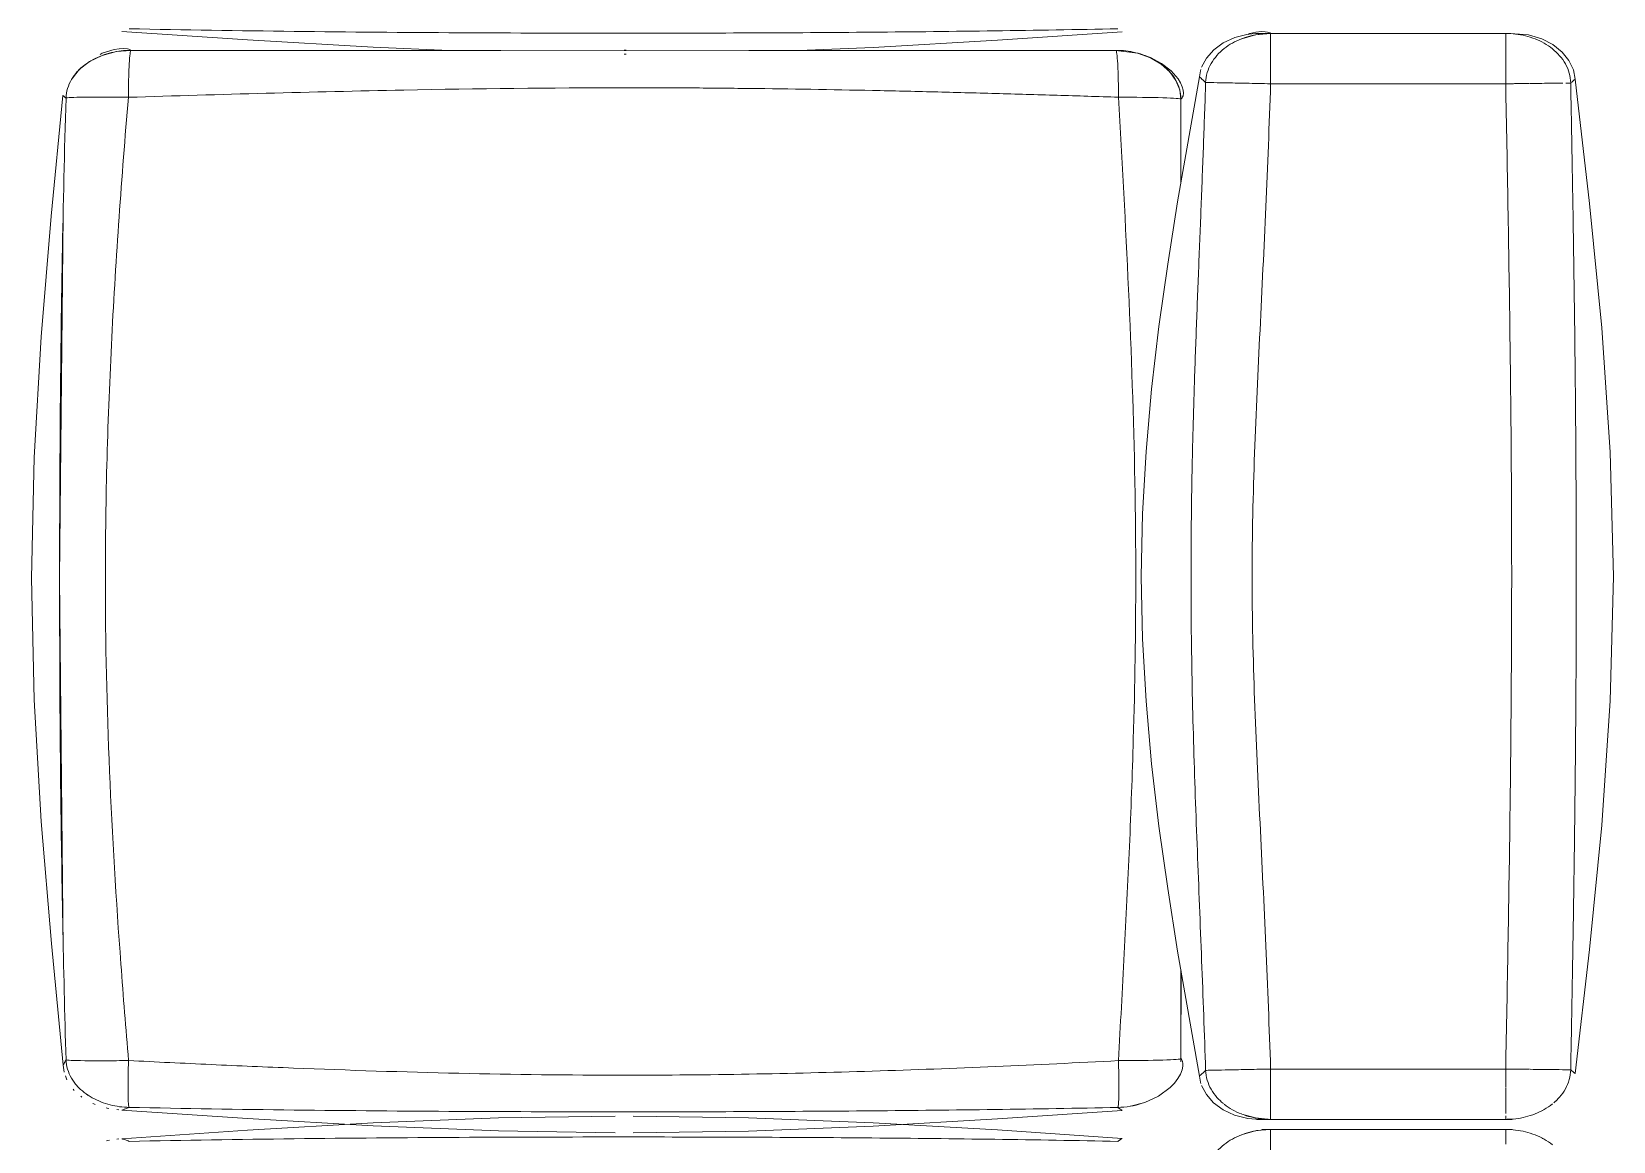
# Model space of a CAD drawing. Header units: millimetres. Extents: x 1680 to 166026, y 35966 to 91121.
# Drawn here: x 127098 to 128071, y 51455 to 52137 of the extents above; entities that cross this region are included whole.
import ezdxf

# ---------------------------------------------------------------- set-up
doc = ezdxf.new("R2010")
doc.units = ezdxf.units.MM
doc.layers.add('G-IMPT', color=8, linetype='Continuous', lineweight=18)
doc.layers.add('I-Furn', color=252, linetype='Continuous', lineweight=13)

# ---------------------------------------------------------------- blocks, each defined once
blk = doc.blocks.new('plan')
at = {"layer": 'G-IMPT', "color": 252, "lineweight": 20, "true_color": 0x939598}
for p, q in [((498135.48, -206819.94), (498212.72, -206825.24)), ((498212.72, -206825.24), (498135.48, -206819.94)), ((498212.72, -206825.24), (498289.96, -206829.72)), ((498289.96, -206829.72), (498212.72, -206825.24)), ((498444.44, -206821.05), (498398.77, -206821)), ((498445.53, -206821.05), (498444.44, -206821.05)), ((498445.53, -206821.05), (498500.28, -206820.97)), ((498597.58, -206829.79), (498674.15, -206825.37)), ((498674.15, -206825.37), (498597.58, -206829.79)), ((498674.15, -206825.37), (498750.72, -206820.13)), ((498750.72, -206820.13), (498674.15, -206825.37)), ((498807.16, -206831.36), (498813.02, -206827.06)), ((498813.02, -206827.06), (498820.11, -206823.8)), ((498820.11, -206823.8), (498828.3, -206821.73)), ((498824.41, -206824.43), (498832.74, -206822.07)), ((498828.27, -206821.79), (498829.35, -206821.34)), ((498828.3, -206821.73), (498833.07, -206821.22)), ((498829.35, -206821.34), (498833.12, -206820.47)), ((498832.74, -206822.07), (498842.14, -206821.21)), ((498833.07, -206821.22), (498833.66, -206821.19)), ((498833.12, -206820.47), (498836.51, -206820.1)), ((498833.66, -206821.19), (498834.17, -206821.18)), ((498834.17, -206821.18), (498834.6, -206821.16)), ((498834.6, -206821.16), (498834.96, -206821.16)), ((498834.96, -206821.16), (498835.48, -206821.15)), ((498835.48, -206821.15), (498836.2, -206821.16)), ((498836.2, -206821.16), (498838.96, -206821.19)), ((498836.51, -206820.1), (498838.73, -206820.15)), ((498842.11, -206821.21), (498836.66, -206821.16)), ((498836.66, -206821.16), (498837.89, -206821.21)), ((498838.73, -206820.15), (498840.14, -206820.34)), ((498838.96, -206821.19), (498841.98, -206821.21)), ((498840.14, -206820.34), (498841.01, -206820.57)), ((498841.01, -206820.57), (498841.53, -206820.76)), ((498841.53, -206820.76), (498841.84, -206820.91)), ((498841.84, -206820.91), (498842.16, -206821.11)), ((498842.14, -206821.21), (498914.63, -206821.21)), ((498842.16, -206821.11), (498842.25, -206821.19)), ((498842.25, -206821.19), (498842.26, -206821.2)), ((498842.26, -206821.2), (498842.27, -206821.2)), ((498842.27, -206821.2), (498842.27, -206821.2)), ((498986.74, -206821.21), (498914.63, -206821.21)), ((498986.9, -206821.21), (498986.9, -206821.21)), ((499000.86, -206822.15), (498989.68, -206821.21)), ((499008.94, -206824.58), (499000.86, -206822.15)), ((499015.8, -206828.11), (499008.94, -206824.58)), ((499021.45, -206832.64), (499015.8, -206828.11)), ((498115.51, -206838.52), (498109.24, -206843.43)), ((498123.39, -206834.7), (498115.51, -206838.52)), ((498123.38, -206833.4), (498121.99, -206834.14)), ((498130.58, -206831.14), (498123.38, -206833.4)), ((498132.14, -206832.36), (498123.39, -206834.7)), ((498133.84, -206830.64), (498130.58, -206831.14)), ((498141.02, -206831.61), (498132.14, -206832.36)), ((498136.62, -206830.53), (498133.84, -206830.64)), ((498138.82, -206830.76), (498136.62, -206830.53)), ((498139.71, -206830.97), (498138.82, -206830.76)), ((498140.42, -206831.23), (498139.71, -206830.97)), ((498140.85, -206831.47), (498140.42, -206831.23)), ((498141, -206831.58), (498140.85, -206831.47)), ((498141.02, -206831.61), (498444.44, -206831.47)), ((498289.96, -206829.72), (498336.93, -206831.61)), ((498336.93, -206831.61), (498289.96, -206829.72)), ((498444.44, -206831.47), (498445.76, -206831.47)), ((498444.44, -206833.99), (498445.75, -206833.97)), ((498445.75, -206833.97), (498444.44, -206833.99)), ((498445.76, -206831.47), (498746.95, -206831.61)), ((498551.97, -206831.61), (498597.58, -206829.79)), ((498597.58, -206829.79), (498551.97, -206831.61)), ((498748.81, -206831.64), (498746.94, -206831.61)), ((498760.2, -206833.31), (498746.95, -206831.61)), ((498750.47, -206831.81), (498748.81, -206831.64)), ((498756.16, -206832.41), (498755.04, -206832.29)), ((498757.02, -206832.67), (498756.16, -206832.41)), ((498768.15, -206836.19), (498760.2, -206833.31)), ((498768.26, -206836.04), (498766.43, -206835.49)), ((498774.74, -206840.04), (498768.15, -206836.19)), ((498775.07, -206839.65), (498768.26, -206836.04)), ((498799.69, -206841.98), (498802.66, -206836.44)), ((498802.66, -206836.44), (498807.16, -206831.36)), ((499025.67, -206837.9), (499021.45, -206832.64)), ((499028.37, -206843.53), (499025.67, -206837.9)), ((498109.24, -206843.43), (498104.95, -206848.72)), ((498780.06, -206844.8), (498774.74, -206840.04)), ((498780.98, -206844.22), (498775.07, -206839.65)), ((498783.9, -206850.17), (498780.06, -206844.8)), ((498785.21, -206849.13), (498780.98, -206844.22)), ((498784.86, -206924.69), (498798.28, -206847.87)), ((498798.28, -206847.87), (498784.86, -206924.69)), ((498798.28, -206847.87), (498798.98, -206844.11)), ((498798.98, -206844.11), (498799.21, -206843.35)), ((499029.51, -206849.31), (499028.37, -206843.53)), ((498786.2, -206855.85), (498783.9, -206850.17)), ((498786.7, -206851.61), (498785.21, -206849.13)), ((498786.94, -206861.63), (498786.2, -206855.85)), ((498787.72, -206853.96), (498786.7, -206851.61)), ((498788.29, -206856.1), (498787.72, -206853.96)), ((498788.23, -206859.57), (498788.44, -206857.98)), ((498788.44, -206857.98), (498788.29, -206856.1)), ((499029.51, -206849.31), (499038.33, -206925.78)), ((499038.33, -206925.78), (499029.51, -206849.31)), ((498099.12, -206859.37), (498091.9, -206933.6)), ((498091.9, -206933.6), (498099.12, -206859.37)), ((498786.94, -206861.63), (498786.99, -206912.41)), ((498786.96, -206861.63), (498787.06, -206861.56)), ((498787.06, -206861.56), (498787.35, -206861.3)), ((498787.35, -206861.3), (498787.71, -206860.83)), ((498787.71, -206860.83), (498788, -206860.25)), ((498788, -206860.25), (498788.23, -206859.57)), ((498778.81, -206963.11), (498784.86, -206924.69)), ((498784.86, -206924.69), (498778.81, -206963.11)), ((499038.33, -206925.78), (499045.83, -207002.24)), ((499045.83, -207002.24), (499038.33, -206925.78)), ((498091.9, -206933.6), (498085.76, -207007.84)), ((498085.76, -207007.84), (498091.9, -206933.6)), ((498097.1, -207156.3), (498099.27, -206932.71)), ((498773.44, -207001.52), (498778.81, -206963.11)), ((498778.81, -206963.11), (498773.44, -207001.52)), ((498768.95, -207039.93), (498773.44, -207001.52)), ((498773.44, -207001.52), (498768.95, -207039.93)), ((499045.83, -207002.24), (499051.04, -207078.71)), ((499051.04, -207078.71), (499045.83, -207002.24)), ((498085.76, -207007.84), (498081.5, -207082.07)), ((498081.5, -207082.07), (498085.76, -207007.84)), ((498765.51, -207078.35), (498768.95, -207039.93)), ((498768.95, -207039.93), (498765.51, -207078.35)), ((498081.5, -207082.07), (498079.91, -207156.3)), ((498079.91, -207156.3), (498081.5, -207082.07)), ((498763.31, -207116.76), (498765.51, -207078.35)), ((498765.51, -207078.35), (498763.31, -207116.76)), ((499051.04, -207078.71), (499052.99, -207155.17)), ((499052.99, -207155.17), (499051.04, -207078.71)), ((498762.53, -207155.17), (498763.31, -207116.76)), ((498763.31, -207116.76), (498762.53, -207155.17)), ((498079.91, -207156.3), (498081.53, -207231.17)), ((498081.53, -207231.17), (498079.91, -207156.3)), ((498099.36, -207384.33), (498097.1, -207156.3)), ((498763.31, -207193.59), (498762.53, -207155.17)), ((498762.53, -207155.17), (498763.31, -207193.59)), ((499051.04, -207231.64), (499052.99, -207155.17)), ((499052.99, -207155.17), (499051.04, -207231.64)), ((498765.51, -207232), (498763.31, -207193.59)), ((498763.31, -207193.59), (498765.51, -207232)), ((498081.53, -207231.17), (498085.86, -207306.04)), ((498085.86, -207306.04), (498081.53, -207231.17)), ((498768.95, -207270.41), (498765.51, -207232)), ((498765.51, -207232), (498768.95, -207270.41)), ((499045.83, -207308.11), (499051.04, -207231.64)), ((499051.04, -207231.64), (499045.83, -207308.11)), ((498773.44, -207308.83), (498768.95, -207270.41)), ((498768.95, -207270.41), (498773.44, -207308.83)), ((498085.86, -207306.04), (498092.08, -207380.91)), ((498092.08, -207380.91), (498085.86, -207306.04)), ((498778.81, -207347.24), (498773.44, -207308.83)), ((498773.44, -207308.83), (498778.81, -207347.24)), ((499038.33, -207384.57), (499045.83, -207308.11)), ((499045.83, -207308.11), (499038.33, -207384.57)), ((498784.86, -207385.65), (498778.81, -207347.24)), ((498778.81, -207347.24), (498784.86, -207385.65)), ((498092.08, -207380.91), (498099.38, -207455.78)), ((498099.38, -207455.78), (498092.08, -207380.91)), ((498798.28, -207462.48), (498784.86, -207385.65)), ((498784.86, -207385.65), (498798.28, -207462.48)), ((499029.51, -207461.04), (499038.33, -207384.57)), ((499038.33, -207384.57), (499029.51, -207461.04)), ((498787, -207397.89), (498786.94, -207451.81)), ((498786.94, -207451.82), (498786.82, -207453.82)), ((498787.11, -207451.96), (498786.94, -207451.81)), ((498099.93, -207460.21), (498099.38, -207455.78)), ((498785.15, -207464.11), (498786.74, -207461.35)), ((498786.74, -207461.35), (498787.75, -207458.73)), ((498786.94, -207452.72), (498786.94, -207451.95)), ((498787.33, -207452.22), (498787.11, -207451.96)), ((498787.77, -207452.98), (498787.33, -207452.22)), ((498787.75, -207458.73), (498788.21, -207456.4)), ((498788.01, -207453.65), (498787.77, -207452.98)), ((498788.21, -207454.72), (498788.01, -207453.65)), ((498788.21, -207456.4), (498788.21, -207454.72)), ((498101.59, -207464.84), (498100.69, -207462.33)), ((498106.17, -207471.3), (498105.37, -207470.56)), ((498773.23, -207474.8), (498780.35, -207469.62)), ((498780.35, -207469.62), (498783, -207466.9)), ((498783, -207466.9), (498785.15, -207464.11)), ((498798.28, -207462.48), (498798.98, -207466.23)), ((498798.98, -207466.23), (498799.21, -207466.99)), ((498799.66, -207468.28), (498802.61, -207473.84)), ((498110.86, -207475.58), (498110.13, -207474.91)), ((498118.09, -207479.65), (498117.63, -207479.39)), ((498118.92, -207479.91), (498118.09, -207479.65)), ((498756, -207481.05), (498764.8, -207478.7)), ((498764.8, -207478.7), (498773.23, -207474.8)), ((498802.61, -207473.84), (498807.09, -207478.93)), ((498807.09, -207478.93), (498812.94, -207483.23)), ((498126.39, -207482.31), (498125.79, -207482.12)), ((498127.31, -207482.44), (498126.39, -207482.31)), ((498133.63, -207483.33), (498132.3, -207483.14)), ((498135.48, -207483.4), (498212.72, -207488.7)), ((498212.72, -207488.7), (498135.48, -207483.4)), ((498212.72, -207488.7), (498289.96, -207493.19)), ((498289.96, -207493.19), (498212.72, -207488.7)), ((498367.2, -207488.2), (498289.96, -207491.3)), ((498289.96, -207491.3), (498367.2, -207488.2)), ((498438.99, -207487.12), (498367.2, -207488.2)), ((498367.2, -207488.2), (498438.99, -207487.12)), ((498444.44, -207484.51), (498398.77, -207484.46)), ((498445.53, -207484.51), (498444.44, -207484.51)), ((498445.53, -207484.51), (498500.28, -207484.43)), ((498521.01, -207488.18), (498450.07, -207487.12)), ((498450.07, -207487.12), (498521.01, -207488.18)), ((498597.58, -207491.23), (498521.01, -207488.18)), ((498521.01, -207488.18), (498597.58, -207491.23)), ((498597.58, -207493.25), (498674.15, -207488.83)), ((498674.15, -207488.83), (498597.58, -207493.25)), ((498674.15, -207488.83), (498750.72, -207483.6)), ((498750.72, -207483.6), (498674.15, -207488.83)), ((498812.94, -207483.23), (498820, -207486.51)), ((498820, -207486.51), (498828.18, -207488.6)), ((498824.42, -207485.92), (498832.75, -207488.27)), ((498828.18, -207488.6), (498833.01, -207489.12)), ((498832.75, -207488.27), (498842.14, -207489.14)), ((498833.01, -207489.12), (498833.61, -207489.15)), ((498833.61, -207489.15), (498834.13, -207489.17)), ((498834.13, -207489.17), (498834.56, -207489.18)), ((498834.56, -207489.18), (498834.93, -207489.19)), ((498834.93, -207489.19), (498835.46, -207489.19)), ((498835.46, -207489.19), (498836.19, -207489.19)), ((498836.19, -207489.19), (498838.71, -207489.16)), ((498842.11, -207489.14), (498836.66, -207489.18)), ((498836.66, -207489.18), (498837.89, -207489.14)), ((498838.71, -207489.16), (498841.98, -207489.14)), ((498914.63, -207489.14), (498842.14, -207489.14)), ((498914.63, -207489.14), (498986.74, -207489.14)), ((498986.9, -207489.14), (498990.56, -207489.16)), ((498212.72, -207495.79), (498135.48, -207501.08)), ((498135.48, -207501.08), (498212.72, -207495.79)), ((498289.96, -207491.3), (498212.72, -207495.79)), ((498212.72, -207495.79), (498289.96, -207491.3)), ((498289.96, -207493.19), (498367.2, -207496.29)), ((498367.2, -207496.29), (498289.96, -207493.19)), ((498367.2, -207496.29), (498438.99, -207497.37)), ((498438.99, -207497.37), (498367.2, -207496.29)), ((498444.44, -207499.98), (498398.77, -207500.03)), ((498444.44, -207499.98), (498445.53, -207499.98)), ((498445.53, -207499.98), (498500.28, -207500.06)), ((498450.07, -207497.37), (498521.01, -207496.31)), ((498521.01, -207496.31), (498450.07, -207497.37)), ((498521.01, -207496.31), (498597.58, -207493.25)), ((498597.58, -207493.25), (498521.01, -207496.31)), ((498674.15, -207495.66), (498597.58, -207491.23)), ((498597.58, -207491.23), (498674.15, -207495.66)), ((498750.72, -207500.89), (498674.15, -207495.66)), ((498674.15, -207495.66), (498750.72, -207500.89)), ((498824.77, -207498.44), (498824.42, -207498.57)), ((498833.4, -207496.09), (498824.77, -207498.44)), ((498842.14, -207495.35), (498833.4, -207496.09)), ((498836.66, -207495.3), (498842.11, -207495.35)), ((498837.33, -207495.32), (498836.66, -207495.3)), ((498914.63, -207495.35), (498842.14, -207495.35)), ((498914.63, -207495.35), (498986.74, -207495.35)), ((498990.71, -207495.32), (498986.9, -207495.35)), ((498990.56, -207495.33), (498990.71, -207495.32)), ((498125.86, -207502.37), (498126.7, -207502.11)), ((498126.7, -207502.11), (498127.77, -207501.96)), ((498132.24, -207501.35), (498133.63, -207501.16))]:
    blk.add_line(p, q, dxfattribs=at)
at = {"layer": 'I-Furn', "color": 252, "lineweight": 20, "true_color": 0x939598}
for p, q in [((498445.53, -206821.05), (498444.44, -206821.05)), ((498914.63, -206821.21), (498842.14, -206821.21)), ((498986.74, -206821.21), (498914.63, -206821.21)), ((498444.44, -206831.61), (498445.76, -206831.61)), ((498445.76, -206854.61), (498444.43, -206854.61)), ((498842.14, -206852.17), (498914.63, -206852.17)), ((498914.63, -206852.17), (498986.74, -206852.17)), ((498914.63, -207458.18), (498842.14, -207458.18)), ((498986.74, -207458.18), (498914.63, -207458.18)), ((498444.43, -207461.99), (498445.53, -207461.99)), ((498445.53, -207484.51), (498444.44, -207484.51)), ((498842.14, -207489.14), (498914.63, -207489.14)), ((498914.63, -207489.14), (498986.74, -207489.14)), ((498444.44, -207499.98), (498445.53, -207499.98)), ((498914.63, -207495.35), (498842.14, -207495.35)), ((498986.74, -207495.35), (498914.63, -207495.35))]:
    blk.add_line(p, q, dxfattribs=at)
for points in [[(498444.44, -206821.05), (498410.57, -206821.05), (498342.84, -206820.88), (498241.32, -206820.06), (498173.71, -206819), (498139.93, -206818.33)], [(498748.06, -206818.35), (498697.71, -206819.34), (498596.93, -206820.69), (498496.01, -206821.05), (498445.53, -206821.05)], [(498824.18, -206824.52), (498822.28, -206825.26), (498818.57, -206827), (498813.44, -206830.38), (498808.97, -206834.61), (498805.36, -206839.59), (498802.89, -206845.25), (498802.22, -206849.29), (498802.17, -206851.35)], [(498842.14, -206821.21), (498841.51, -206821.21), (498840.37, -206821.21), (498838.99, -206821.21), (498838.41, -206821.21), (498838.21, -206821.21)], [(498986.74, -206821.21), (498990.84, -206821.19), (498994.95, -206821.68), (498998.94, -206822.69)], [(498989.11, -206821.21), (498988.58, -206821.21), (498987.72, -206821.21), (498986.74, -206821.21)], [(498986.74, -206823.38), (498986.74, -206821.87), (498986.74, -206821.21), (498986.74, -206821.21)], [(498986.74, -206821.21), (498986.74, -206821.21), (498986.74, -206821.27), (498986.74, -206821.4)], [(498986.74, -206823.58), (498986.74, -206825.13), (498986.74, -206827.22), (498986.74, -206830.28)], [(498998.94, -206822.69), (499000.93, -206823.19), (499002.89, -206823.82), (499004.81, -206824.57)], [(499004.81, -206824.57), (499006.73, -206825.32), (499008.62, -206826.18), (499010.42, -206827.19)], [(499010.38, -206827.21), (499012.17, -206828.22), (499013.91, -206829.35), (499015.49, -206830.64)], [(498108.11, -206844.61), (498109.48, -206843.11), (498112.49, -206840.39), (498117.63, -206837.13), (498123.17, -206834.65), (498128.99, -206832.89), (498134.96, -206831.83), (498139.01, -206831.6), (498141.03, -206831.61)], [(498141.03, -206831.61), (498140.48, -206831.61), (498139.48, -206831.61), (498139.02, -206831.61), (498139.01, -206831.61)], [(498139.59, -206831.61), (498139.95, -206831.61), (498140.46, -206831.61), (498141.03, -206831.61)], [(498141.03, -206831.61), (498141.03, -206831.61), (498141.02, -206831.61), (498141.02, -206831.61)], [(498746.94, -206831.61), (498748.98, -206831.6), (498753.08, -206831.83), (498759.14, -206832.92), (498763.06, -206834.12), (498764.97, -206834.85)], [(498746.95, -206831.61), (498746.94, -206831.61), (498746.94, -206831.61), (498746.94, -206831.61)], [(498986.74, -206830.28), (498986.74, -206833.14), (498986.74, -206836.74), (498986.74, -206840.56)], [(499015.49, -206830.64), (499017.09, -206831.93), (499018.52, -206833.38), (499019.84, -206834.95)], [(498986.74, -206852.17), (498986.74, -206848.52), (498986.74, -206844.58), (498986.74, -206840.77)], [(498986.74, -206847.25), (498986.74, -206848.88), (498986.74, -206850.52), (498986.74, -206852.17)], [(499025.83, -206845.62), (499026.39, -206847.59), (499026.7, -206849.62), (499026.73, -206851.7)], [(498802.17, -206851.35), (498801.74, -206864.01), (498800.85, -206889.34), (498799.39, -206927.28), (498797.87, -206965.26), (498796.38, -207003.2), (498795.05, -207041.16), (498793.99, -207079.13), (498793.31, -207117.14), (498793.15, -207142.49), (498793.15, -207155.17)], [(498830.74, -207155.17), (498830.74, -207129.9), (498831.95, -207079.37), (498835.6, -207003.64), (498839.28, -206927.92), (498841.28, -206877.42), (498842.14, -206852.17)], [(499001.34, -206852), (498996.46, -206852.05), (498991.41, -206852.11), (498986.74, -206852.17)], [(498986.74, -206852.17), (498988.85, -206852.14), (498990.95, -206852.12), (498993.03, -206852.09)], [(498986.74, -206852.17), (498987.25, -206877.42), (498988.19, -206927.91), (498989.39, -207003.66), (498990.22, -207079.42), (498990.41, -207129.92), (498990.43, -207155.17)], [(499001.9, -206851.99), (499006.69, -206851.93), (499011.72, -206851.88), (499014.8, -206851.84)], [(499014.8, -206851.84), (499018.49, -206851.8), (499020.45, -206851.77), (499022, -206851.75)], [(499016.58, -206851.82), (499016.01, -206851.83), (499015.41, -206851.83), (499014.8, -206851.84)], [(499026.73, -206851.7), (499026.66, -206851.7), (499025.79, -206851.71), (499023.75, -206851.73)], [(498097.11, -207156.3), (498097.1, -207123.43), (498097.35, -207057.71), (498098.57, -206959.23), (498100.11, -206893.69), (498101.05, -206860.95)], [(498101.05, -206860.95), (498100.89, -206860.8), (498100.58, -206860.54), (498100.17, -206860.23), (498099.81, -206859.95), (498099.51, -206859.7), (498099.29, -206859.5), (498099.16, -206859.37), (498099.12, -206859.36), (498099.12, -206859.37)], [(498139.44, -206860.48), (498137.36, -206885.06), (498133.51, -206934.26), (498128.95, -207008.2), (498125.99, -207082.22), (498125.26, -207131.61), (498125.25, -207156.3)], [(498786.94, -206861.64), (498786.94, -206861.64), (498786.94, -206861.64), (498786.94, -206861.63)], [(498786.94, -206861.64), (498786.94, -206878.67), (498786.94, -206895.7), (498786.94, -206912.73)], [(498793.15, -207155.17), (498793.15, -207166.45), (498793.28, -207188.98), (498793.82, -207222.77), (498794.67, -207256.54), (498795.77, -207290.27), (498797.04, -207324.04), (498798.38, -207357.73), (498799.72, -207391.49), (498801, -207425.23), (498801.79, -207447.74), (498802.17, -207459)], [(498842.14, -207458.18), (498841.28, -207432.92), (498839.28, -207382.42), (498835.6, -207306.7), (498831.95, -207230.98), (498830.74, -207180.45), (498830.74, -207155.17)], [(498786.94, -207397.55), (498786.94, -207415.64), (498786.94, -207433.73), (498786.94, -207451.81)], [(498786.94, -207451.81), (498786.94, -207452.33), (498786.93, -207452.86), (498786.89, -207453.38)], [(498786.94, -207451.81), (498786.94, -207452.34), (498786.94, -207453.29), (498786.94, -207453.7), (498786.94, -207453.7)], [(498786.94, -207453.7), (498786.94, -207453.69), (498786.94, -207453.28), (498786.94, -207452.35), (498786.94, -207451.83)], [(498107.89, -207468.53), (498106.57, -207467.06), (498104.21, -207463.86), (498101.78, -207458.39), (498101.12, -207454.48), (498101.08, -207452.48)], [(498445.53, -207461.99), (498496.06, -207461.98), (498597.12, -207460.15), (498698.07, -207455.65), (498748.5, -207453.03)], [(498748.6, -207478.45), (498748.64, -207477.74), (498748.72, -207476.1), (498748.79, -207472.9), (498748.81, -207468.93), (498748.79, -207464.22), (498748.67, -207458.86), (498748.57, -207455), (498748.5, -207453.03)], [(498986.74, -207469.58), (498986.74, -207465.77), (498986.74, -207461.83), (498986.74, -207458.18)], [(498986.74, -207458.18), (498991.41, -207458.23), (498996.46, -207458.29), (499001.34, -207458.35)], [(498993.17, -207458.25), (498991.05, -207458.23), (498988.89, -207458.2), (498986.74, -207458.18)], [(498986.74, -207458.18), (498986.74, -207459.86), (498986.74, -207461.54), (498986.74, -207463.2)], [(499014.8, -207458.51), (499011.11, -207458.46), (499006.79, -207458.41), (499001.9, -207458.36)], [(499014.8, -207458.51), (499015.41, -207458.51), (499016.03, -207458.52), (499016.63, -207458.53)], [(499023.5, -207458.61), (499021.45, -207458.59), (499018.39, -207458.55), (499014.8, -207458.51)], [(499023.75, -207458.61), (499025.74, -207458.64), (499026.66, -207458.65), (499026.73, -207458.65)], [(499026.73, -207458.65), (499026.7, -207460.72), (499026.39, -207462.76), (499025.83, -207464.73)], [(498986.74, -207470.02), (498986.74, -207473.77), (498986.74, -207477.69), (498986.74, -207480.07)], [(499025.83, -207464.73), (499024.71, -207468.67), (499022.6, -207472.31), (499019.92, -207475.44)], [(498113.1, -207473.26), (498113.61, -207473.63), (498114.11, -207474), (498114.63, -207474.37)], [(498763.02, -207479.28), (498758.31, -207480.84), (498753.21, -207481.73), (498748.06, -207481.81)], [(498813.55, -207479.82), (498815.15, -207481.09), (498818.57, -207483.34), (498822.27, -207485.1), (498824.18, -207485.82)], [(498986.74, -207480.07), (498986.74, -207479.87), (498986.74, -207479.67), (498986.74, -207479.47)], [(498986.74, -207480.07), (498986.74, -207482.93), (498986.74, -207484.42), (498986.74, -207485.58)], [(499015.48, -207479.7), (499013.88, -207480.98), (499012.17, -207482.15), (499010.38, -207483.14)], [(499019.92, -207475.44), (499018.8, -207476.74), (499017.57, -207477.96), (499016.27, -207479.08)], [(499018.24, -207477.24), (499018.02, -207477.46), (499017.8, -207477.67), (499017.57, -207477.88)], [(498444.44, -207484.51), (498410.57, -207484.51), (498342.84, -207484.34), (498241.32, -207483.53), (498173.71, -207482.46), (498139.93, -207481.8)], [(498748.06, -207481.81), (498697.71, -207482.8), (498596.93, -207484.15), (498496.01, -207484.51), (498445.53, -207484.51)], [(498838.21, -207489.14), (498838.41, -207489.14), (498838.99, -207489.14), (498840.37, -207489.14), (498841.51, -207489.14), (498842.14, -207489.14)], [(498986.74, -207489.14), (498986.74, -207489.14), (498986.74, -207488.48), (498986.74, -207486.96)], [(498986.74, -207488.65), (498986.74, -207488.97), (498986.74, -207489.13), (498986.74, -207489.14)], [(498992.89, -207488.78), (498990.85, -207489.03), (498988.79, -207489.15), (498986.74, -207489.14)], [(498989.1, -207489.14), (498988.57, -207489.14), (498987.72, -207489.14), (498986.74, -207489.14)], [(498986.74, -207489.14), (498987.07, -207489.14), (498987.68, -207489.14), (498988.5, -207489.14), (498988.93, -207489.14), (498989.11, -207489.14)], [(498989.76, -207489.06), (498989.06, -207489.1), (498988.36, -207489.11), (498987.66, -207489.13)], [(498998.95, -207487.66), (498996.95, -207488.15), (498994.93, -207488.59), (498992.89, -207488.78)], [(499004.81, -207485.79), (499002.9, -207486.54), (499000.93, -207487.12), (498998.95, -207487.66)], [(499010.38, -207483.14), (499008.59, -207484.16), (499006.72, -207485), (499004.81, -207485.73)], [(499009.76, -207483.48), (499009.57, -207483.59), (499009.37, -207483.69), (499009.18, -207483.8)], [(498139.93, -207502.69), (498173.71, -207502.03), (498241.32, -207500.96), (498342.84, -207500.14), (498410.57, -207499.97), (498444.44, -207499.98)], [(498445.53, -207499.98), (498496.01, -207499.98), (498596.93, -207500.33), (498697.71, -207501.69), (498748.06, -207502.67)], [(498824.18, -207498.66), (498822.28, -207499.4), (498818.57, -207501.14), (498813.44, -207504.52), (498808.97, -207508.74), (498805.36, -207513.73), (498802.89, -207519.39), (498802.22, -207523.43), (498802.17, -207525.49)], [(498842.14, -207495.35), (498841.51, -207495.35), (498840.37, -207495.35), (498838.99, -207495.35), (498838.41, -207495.35), (498838.21, -207495.35)], [(498986.74, -207495.35), (498988.79, -207495.34), (498990.84, -207495.46), (498992.88, -207495.7)], [(498989.11, -207495.35), (498988.58, -207495.35), (498987.72, -207495.35), (498986.74, -207495.35)], [(498986.74, -207497.52), (498986.74, -207496.01), (498986.74, -207495.35), (498986.74, -207495.35)], [(498986.74, -207495.35), (498986.74, -207495.35), (498986.74, -207495.43), (498986.74, -207495.65)], [(498986.74, -207497.72), (498986.74, -207499.27), (498986.74, -207501.36), (498986.74, -207504.42)], [(498987.66, -207495.35), (498988.36, -207495.36), (498989.06, -207495.39), (498989.76, -207495.43)], [(498992.88, -207495.7), (498994.92, -207495.95), (498996.94, -207496.33), (498998.93, -207496.83)], [(498998.94, -207496.83), (499000.93, -207497.33), (499002.89, -207497.96), (499004.81, -207498.71)], [(499004.81, -207498.71), (499006.73, -207499.46), (499008.62, -207500.32), (499010.42, -207501.33)], [(499009.17, -207500.69), (499009.37, -207500.8), (499009.57, -207500.9), (499009.76, -207501.01)], [(499010.38, -207501.35), (499012.17, -207502.36), (499013.91, -207503.49), (499015.49, -207504.79)]]:
    blk.add_open_spline(points, degree=3, dxfattribs=at)
for points, knots in [([(498842.14, -206821.21), (498840.1, -206821.2), (498836.01, -206821.44), (498830.06, -206822.53), (498826.24, -206823.73), (498824.41, -206824.43)], [0, 0, 0, 0, 0.1111111, 0.2222222, 0.3287736, 0.3287736, 0.3287736, 0.3287736]), ([(498838.23, -206821.21), (498838.39, -206821.21), (498839.25, -206821.21), (498840.83, -206821.21), (498842.13, -206821.21)], [0.2, 0.2, 0.2, 0.2, 0.4, 0.9792419, 0.9792419, 0.9792419, 0.9792419]), ([(498842.14, -206852.17), (498842.14, -206844.05), (498842.14, -206828.02), (498842.14, -206821.22), (498842.14, -206821.21)], [0, 0, 0, 0, 1, 1.991106, 1.991106, 1.991106, 1.991106]), ([(498986.74, -206821.21), (498987.06, -206821.21), (498987.67, -206821.21), (498988.5, -206821.21), (498988.91, -206821.21), (498989.1, -206821.21)], [0.0007182, 0.0007182, 0.0007182, 0.0007182, 0.2, 0.4, 0.6, 0.6, 0.6, 0.6]), ([(498141.02, -206831.61), (498140.82, -206831.61), (498140.42, -206833.16), (498139.9, -206839.45), (498139.54, -206849.06), (498139.45, -206856.64), (498139.44, -206860.48)], [0.0037664, 0.0037664, 0.0037664, 0.0037664, 0.25, 0.5, 0.75, 1, 1, 1, 1]), ([(498141.03, -206831.61), (498191.57, -206831.61), (498267.41, -206831.61), (498343.27, -206831.61), (498368.56, -206831.61)], [-1, -1, -1, -1, -0.5, -0.25, -0.25, -0.25, -0.25]), ([(498521.08, -206831.61), (498546.18, -206831.61), (498621.49, -206831.61), (498696.77, -206831.61), (498746.94, -206831.61)], [-0.75, -0.75, -0.75, -0.75, -0.5, 0, 0, 0, 0]), ([(498748.55, -206860.42), (498748.54, -206856.59), (498748.44, -206849.01), (498748.08, -206839.44), (498747.56, -206833.14), (498747.15, -206831.63), (498746.95, -206831.61)], [0.0000003, 0.0000003, 0.0000003, 0.0000003, 0.25, 0.5, 0.75, 0.9962432, 0.9962432, 0.9962432, 0.9962432]), ([(498765.01, -206834.87), (498766.91, -206835.59), (498770.63, -206837.29), (498775.8, -206840.62), (498780.32, -206844.81), (498783.95, -206849.81), (498786.38, -206855.51), (498786.96, -206859.57), (498786.94, -206861.64)], [0.3340777, 0.3340777, 0.3340777, 0.3340777, 0.4444444, 0.5555556, 0.6666667, 0.7777778, 0.8888889, 1, 1, 1, 1]), ([(499019.93, -206834.91), (499021.27, -206836.47), (499023.59, -206839.84), (499025.42, -206843.62), (499025.83, -206845.62)], [-0.3333333, -0.3333333, -0.3333333, -0.3333333, -0.2222222, -0.1111112, -0.1111112, -0.1111112, -0.1111112]), ([(498101.05, -206860.95), (498101.1, -206858.91), (498101.78, -206854.91), (498104.28, -206849.39), (498106.69, -206846.18), (498108.01, -206844.71)], [0.0000001, 0.0000001, 0.0000001, 0.0000001, 0.1111111, 0.2222222, 0.3306302, 0.3306302, 0.3306302, 0.3306302]), ([(498798.35, -206847.88), (498798.4, -206847.91), (498798.54, -206848.02), (498798.86, -206848.3), (498799.75, -206849.12), (498800.97, -206850.29), (498802.17, -206851.35)], [0.125, 0.125, 0.125, 0.125, 0.25, 0.375, 0.5, 1, 1, 1, 1]), ([(498444.43, -206854.61), (498399.23, -206854.64), (498297.52, -206855.83), (498195.88, -206858.74), (498139.44, -206860.48)], [0, 0, 0, 0, 0.4444444, 1, 1, 1, 1]), ([(498748.55, -206860.42), (498735.94, -206860.02), (498710.73, -206859.24), (498672.9, -206858.14), (498635.06, -206857.14), (498584.59, -206855.97), (498534.12, -206855.15), (498483.63, -206854.68), (498458.38, -206854.61), (498445.76, -206854.61)], [0, 0, 0, 0, 0.125, 0.25, 0.375, 0.5, 0.75, 0.875, 1, 1, 1, 1]), ([(498802.17, -206851.35), (498802.35, -206851.35), (498809.09, -206851.49), (498826.7, -206851.85), (498836.98, -206852.06), (498842.14, -206852.17)], [0, 0, 0, 0, 0.5, 0.75, 1, 1, 1, 1]), ([(499026.73, -206851.7), (499026.95, -206851.51), (499027.39, -206851.14), (499027.99, -206850.66), (499028.51, -206850.21), (499028.94, -206849.83), (499029.25, -206849.55), (499029.4, -206849.4), (499029.44, -206849.37)], [0.0000275, 0.0000275, 0.0000275, 0.0000275, 0.1428571, 0.2857143, 0.4285714, 0.5714286, 0.7142857, 0.8571429, 0.8571429, 0.8571429, 0.8571429]), ([(499030.17, -207155.17), (499030.17, -207104.58), (499029.62, -207028.7), (499028.33, -206940.19), (499027.45, -206889.62), (499026.97, -206864.34), (499026.73, -206851.7)], [0, 0, 0, 0, 0.5, 0.75, 0.875, 1, 1, 1, 1]), ([(498139.44, -206860.48), (498134.41, -206860.4), (498124.47, -206860.3), (498111.83, -206860.34), (498103.36, -206860.56), (498101.14, -206860.81), (498101.05, -206860.95)], [0.0000001, 0.0000001, 0.0000001, 0.0000001, 0.25, 0.5, 0.75, 1, 1, 1, 1]), ([(498759.15, -207156.3), (498759.14, -207116.8), (498757.59, -207037.81), (498752.96, -206939.2), (498749.64, -206880.11), (498748.55, -206860.42)], [0, 0, 0, 0, 0.4, 0.8, 1, 1, 1, 1]), ([(498786.94, -206861.63), (498786.94, -206861.48), (498784.88, -206861.17), (498773.71, -206860.64), (498758.76, -206860.43), (498748.55, -206860.42)], [0.0037591, 0.0037591, 0.0037591, 0.0037591, 0.25, 0.5, 1, 1, 1, 1]), ([(498101.08, -207452.48), (498100.26, -207424.34), (498098.89, -207368.01), (498097.44, -207269.29), (498097.1, -207198.68), (498097.11, -207156.3)], [0, 0, 0, 0, 0.285714, 0.571429, 1, 1, 1, 1]), ([(498125.25, -207156.3), (498125.26, -207195.92), (498127.13, -207275.16), (498133.11, -207374.04), (498137.85, -207433.23), (498139.51, -207452.95)], [0, 0, 0, 0, 0.4, 0.8, 0.9999999, 0.9999999, 0.9999999, 0.9999999]), ([(498748.5, -207453.03), (498749.11, -207442.06), (498750.32, -207420.11), (498752.13, -207387.18), (498753.78, -207354.24), (498755.82, -207310.29), (498758.24, -207244.33), (498759.14, -207189.32), (498759.15, -207156.3)], [0, 0, 0, 0, 0.111111, 0.222222, 0.333333, 0.444444, 0.666667, 1, 1, 1, 1]), ([(498990.43, -207155.17), (498990.4, -207205.68), (498989.8, -207281.44), (498988.19, -207382.44), (498987.25, -207432.93), (498986.74, -207458.18)], [0, 0, 0, 0, 0.5, 0.75, 1, 1, 1, 1]), ([(499026.73, -207458.65), (499026.97, -207446.01), (499027.45, -207420.72), (499028.11, -207382.8), (499028.7, -207344.86), (499029.38, -207294.29), (499029.87, -207243.7), (499030.13, -207193.12), (499030.17, -207167.82), (499030.17, -207155.17)], [0, 0, 0, 0, 0.125, 0.25, 0.375, 0.5, 0.75, 0.875, 1, 1, 1, 1]), ([(498748.5, -207453.03), (498758.73, -207453.02), (498773.69, -207452.81), (498784.92, -207452.28), (498786.97, -207451.96), (498786.94, -207451.81)], [0, 0, 0, 0, 0.5, 0.75, 1, 1, 1, 1]), ([(498099.45, -207455.62), (498099.5, -207455.52), (498099.8, -207454.92), (498100.44, -207453.63), (498101.08, -207452.48)], [0.2, 0.2, 0.2, 0.2, 0.4, 0.9999918, 0.9999918, 0.9999918, 0.9999918]), ([(498101.08, -207452.48), (498101.16, -207452.62), (498103.38, -207452.87), (498111.86, -207453.09), (498124.52, -207453.13), (498134.47, -207453.03), (498139.51, -207452.95)], [0, 0, 0, 0, 0.25, 0.5, 0.75, 0.9999998, 0.9999998, 0.9999998, 0.9999998]), ([(498139.51, -207452.95), (498139.38, -207456.72), (498139.2, -207464.16), (498139.18, -207473.64), (498139.43, -207480.01), (498139.74, -207481.71), (498139.93, -207481.8)], [0.0000007, 0.0000007, 0.0000007, 0.0000007, 0.25, 0.5, 0.75, 1, 1, 1, 1]), ([(498139.51, -207452.95), (498156.43, -207453.83), (498190.28, -207455.47), (498258, -207458.4), (498342.73, -207461.12), (498410.53, -207461.96), (498444.43, -207461.99)], [0, 0, 0, 0, 0.1666667, 0.3333333, 0.6666667, 1, 1, 1, 1]), ([(498802.17, -207459), (498801.48, -207459.61), (498800.56, -207460.44), (498799.6, -207461.35), (498798.84, -207462.07), (498798.38, -207462.48), (498798.28, -207462.5), (498798.28, -207462.48)], [0.0000017, 0.0000017, 0.0000017, 0.0000017, 0.2857143, 0.4285714, 0.5714286, 0.8571429, 1, 1, 1, 1]), ([(498842.14, -207458.18), (498839.84, -207458.23), (498835.26, -207458.32), (498826.37, -207458.5), (498816.24, -207458.71), (498805.66, -207458.93), (498802.29, -207459), (498802.17, -207459)], [0, 0, 0, 0, 0.1111111, 0.2222222, 0.4444444, 0.6666667, 0.9999983, 0.9999983, 0.9999983, 0.9999983]), ([(498802.17, -207459), (498802.22, -207461.06), (498802.89, -207465.1), (498805.36, -207470.76), (498808.84, -207475.57), (498811.64, -207478.26), (498813.05, -207479.42)], [0, 0, 0, 0, 0.1111111, 0.2222222, 0.3333333, 0.4328817, 0.4328817, 0.4328817, 0.4328817]), ([(498842.14, -207489.14), (498842.14, -207489.14), (498842.14, -207482.33), (498842.14, -207466.3), (498842.14, -207458.18)], [-1.992122, -1.992122, -1.992122, -1.992122, -1, 0, 0, 0, 0]), ([(499029.44, -207460.98), (499029.39, -207460.94), (499029.19, -207460.74), (499028.68, -207460.29), (499027.99, -207459.69), (499027.39, -207459.21), (499026.95, -207458.84), (499026.73, -207458.65)], [0.1428571, 0.1428571, 0.1428571, 0.1428571, 0.2857143, 0.5714286, 0.7142857, 0.8571429, 0.9999727, 0.9999727, 0.9999727, 0.9999727]), ([(498139.93, -207481.8), (498137.96, -207481.76), (498134, -207481.46), (498128.16, -207480.32), (498122.5, -207478.49), (498117.11, -207475.97), (498112.17, -207472.75), (498109.3, -207470.09), (498108.01, -207468.67)], [0, 0, 0, 0, 0.1111111, 0.2222222, 0.3333333, 0.4444444, 0.5555556, 0.6632458, 0.6632458, 0.6632458, 0.6632458]), ([(498748.06, -207481.81), (498748.13, -207481.78), (498748.26, -207481.48), (498748.46, -207480.35), (498748.56, -207479.16), (498748.6, -207478.45)], [0, 0, 0, 0, 0.1111111, 0.2222222, 0.3333333, 0.3333333, 0.3333333, 0.3333333]), ([(498139.93, -207481.8), (498139.08, -207482.13), (498137.92, -207482.56), (498136.71, -207482.98), (498135.99, -207483.23), (498135.8, -207483.29), (498135.72, -207483.32)], [0.0000047, 0.0000047, 0.0000047, 0.0000047, 0.3333333, 0.5, 0.6666667, 0.8333333, 0.8333333, 0.8333333, 0.8333333]), ([(498750.68, -207483.56), (498750.58, -207483.49), (498749.95, -207483.12), (498748.83, -207482.34), (498748.06, -207481.81)], [0.125, 0.125, 0.125, 0.125, 0.5, 1, 1, 1, 1]), ([(498824.42, -207485.92), (498826.24, -207486.62), (498830.07, -207487.81), (498836.01, -207488.91), (498840.1, -207489.15), (498842.14, -207489.14)], [0.6713362, 0.6713362, 0.6713362, 0.6713362, 0.7777778, 0.8888889, 1, 1, 1, 1]), ([(498842.13, -207489.14), (498841.73, -207489.14), (498840.91, -207489.14), (498839.78, -207489.14), (498838.85, -207489.14), (498838.35, -207489.14), (498838.22, -207489.14)], [0.020765, 0.020765, 0.020765, 0.020765, 0.2, 0.4, 0.6, 0.8, 0.8, 0.8, 0.8]), ([(498842.14, -207495.35), (498840.1, -207495.34), (498836.01, -207495.58), (498830.07, -207496.67), (498826.24, -207497.87), (498824.42, -207498.57)], [0, 0, 0, 0, 0.1111111, 0.2222222, 0.3286638, 0.3286638, 0.3286638, 0.3286638]), ([(498838.23, -207495.35), (498838.39, -207495.35), (498839.25, -207495.35), (498840.83, -207495.35), (498842.13, -207495.35)], [0.2, 0.2, 0.2, 0.2, 0.4, 0.979235, 0.979235, 0.979235, 0.979235]), ([(498842.14, -207526.31), (498842.14, -207518.19), (498842.14, -207502.16), (498842.14, -207495.35), (498842.14, -207495.35)], [0, 0, 0, 0, 1, 1.992122, 1.992122, 1.992122, 1.992122]), ([(498986.74, -207495.35), (498987.06, -207495.35), (498987.67, -207495.35), (498988.5, -207495.35), (498988.91, -207495.35), (498989.1, -207495.35)], [0.0007843, 0.0007843, 0.0007843, 0.0007843, 0.2, 0.4, 0.6, 0.6, 0.6, 0.6]), ([(498135.63, -207501.14), (498135.73, -207501.17), (498136.17, -207501.32), (498137.53, -207501.78), (498139.08, -207502.36), (498139.93, -207502.69)], [0.1666667, 0.1666667, 0.1666667, 0.1666667, 0.3333333, 0.6666667, 0.9999953, 0.9999953, 0.9999953, 0.9999953]), ([(498748.06, -207502.67), (498748.25, -207502.54), (498748.62, -207502.29), (498749.1, -207501.95), (498749.57, -207501.64), (498750.09, -207501.3), (498750.48, -207501.05), (498750.65, -207500.95), (498750.68, -207500.93)], [0, 0, 0, 0, 0.125, 0.25, 0.375, 0.5, 0.75, 0.875, 0.875, 0.875, 0.875])]:
    blk.add_open_spline(points, degree=3, knots=knots, dxfattribs=at)

msp = doc.modelspace()

# ---------------------------------------------------------------- block references
msp.add_blockref('plan', (-370982.17, 258957.24))

doc.saveas('drawing.dxf')
